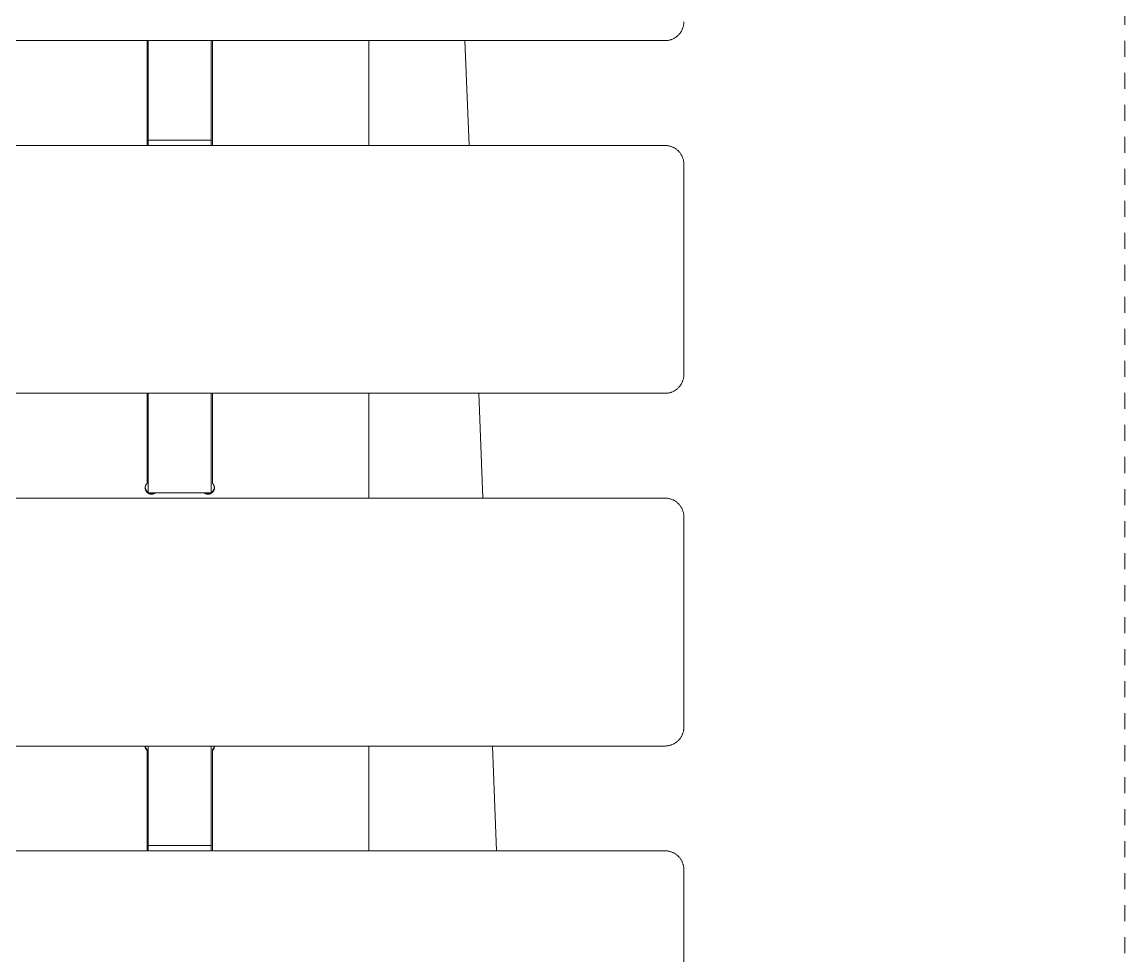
# Model space of a CAD drawing. Header units: inches. Extents: x -12 to 193, y -19 to 105.
# Drawn here: x 64.05 to 70.94, y 44.64 to 50.48 of the extents above; entities that cross this region are included whole.
import ezdxf

# ---------------------------------------------------------------- set-up
doc = ezdxf.new("R2010")
doc.units = ezdxf.units.IN
doc.linetypes.add('HIDDEN', pattern=[1.905, 1.27, -0.635])
doc.layers.add('ZANO_R', color=7, linetype='Continuous', lineweight=0)
doc.layers.add('ZANO_R_przerywana', color=250, linetype='HIDDEN', lineweight=0)

msp = doc.modelspace()

# ---------------------------------------------------------------- linework, layer by layer
at = {"layer": 'ZANO_R'}
for p, q in [((68.17753, 50.44656), (68.17637, 50.44269)), ((68.17855, 50.45046), (68.17753, 50.44656)), ((68.17944, 50.45439), (68.17855, 50.45046)), ((68.18019, 50.45835), (68.17944, 50.45439)), ((68.18081, 50.46234), (68.18019, 50.45835)), ((68.18129, 50.46634), (68.18081, 50.46234)), ((68.18163, 50.47036), (68.18129, 50.46634)), ((68.18184, 50.47439), (68.18163, 50.47036)), ((68.18191, 50.47842), (68.18184, 50.47439)), ((68.12168, 50.37547), (68.11814, 50.37355)), ((68.12516, 50.37751), (68.12168, 50.37547)), ((68.12857, 50.37966), (68.12516, 50.37751)), ((68.13191, 50.38193), (68.12857, 50.37966)), ((68.13516, 50.38431), (68.13191, 50.38193)), ((68.13833, 50.3868), (68.13516, 50.38431)), ((68.14142, 50.3894), (68.13833, 50.3868)), ((68.14441, 50.3921), (68.14142, 50.3894)), ((68.14731, 50.39491), (68.14441, 50.3921)), ((68.15012, 50.39781), (68.14731, 50.39491)), ((68.15282, 50.4008), (68.15012, 50.39781)), ((68.15542, 50.40388), (68.15282, 50.4008)), ((68.15791, 50.40706), (68.15542, 50.40388)), ((68.16029, 50.41031), (68.15791, 50.40706)), ((68.16256, 50.41364), (68.16029, 50.41031)), ((68.16471, 50.41705), (68.16256, 50.41364)), ((68.16675, 50.42053), (68.16471, 50.41705)), ((68.16866, 50.42408), (68.16675, 50.42053)), ((68.17046, 50.4277), (68.16866, 50.42408)), ((68.17213, 50.43137), (68.17046, 50.4277)), ((68.17367, 50.43509), (68.17213, 50.43137)), ((68.17509, 50.43887), (68.17367, 50.43509)), ((68.17637, 50.44269), (68.17509, 50.43887)), ((68.0638, 50.36031), (-2.56608, 50.36031)), ((64.82758, 50.36031), (64.82758, 49.70569)), ((64.83545, 50.25005), (64.83545, 50.36031)), ((65.22915, 50.25005), (65.22915, 50.36031)), ((65.23703, 49.70569), (65.23703, 50.36031)), ((66.2134, 50.36031), (66.2134, 49.70569)), ((66.83956, 49.70569), (66.81404, 50.36031)), ((68.06783, 50.36038), (68.0638, 50.36031)), ((68.07186, 50.36059), (68.06783, 50.36038)), ((68.07588, 50.36093), (68.07186, 50.36059)), ((68.07988, 50.36141), (68.07588, 50.36093)), ((68.08386, 50.36203), (68.07988, 50.36141)), ((68.08783, 50.36278), (68.08386, 50.36203)), ((68.09176, 50.36367), (68.08783, 50.36278)), ((68.09566, 50.36469), (68.09176, 50.36367)), ((68.09953, 50.36585), (68.09566, 50.36469)), ((68.10335, 50.36713), (68.09953, 50.36585)), ((68.10713, 50.36855), (68.10335, 50.36713)), ((68.11085, 50.37009), (68.10713, 50.36855)), ((68.11452, 50.37176), (68.11085, 50.37009)), ((68.11814, 50.37355), (68.11452, 50.37176)), ((64.83545, 50.25005), (64.83545, 50.24506)), ((64.83545, 49.85171), (64.83545, 50.24506)), ((65.22915, 50.24506), (65.22915, 50.25005)), ((65.22915, 49.85171), (65.22915, 50.24506)), ((64.83545, 49.73859), (64.83545, 49.85171)), ((65.22915, 49.73859), (65.22915, 49.85171)), ((-2.56608, 49.70569), (68.0638, 49.70569)), ((65.22915, 49.73859), (64.83545, 49.73859)), ((64.83545, 49.70569), (64.83545, 49.73859)), ((65.22915, 49.70569), (65.22915, 49.73859)), ((68.0638, 49.70569), (68.06783, 49.70562)), ((68.06783, 49.70562), (68.07186, 49.70542)), ((68.07186, 49.70542), (68.07588, 49.70507)), ((68.07588, 49.70507), (68.07988, 49.70459)), ((68.07988, 49.70459), (68.08386, 49.70398)), ((68.08386, 49.70398), (68.08783, 49.70322)), ((68.08783, 49.70322), (68.09176, 49.70234)), ((68.09176, 49.70234), (68.09566, 49.70131)), ((68.09566, 49.70131), (68.09953, 49.70016)), ((68.09953, 49.70016), (68.10335, 49.69887)), ((68.10335, 49.69887), (68.10713, 49.69746)), ((68.10713, 49.69746), (68.11085, 49.69592)), ((68.11085, 49.69592), (68.11452, 49.69425)), ((68.11452, 49.69425), (68.11814, 49.69245)), ((68.11814, 49.69245), (68.12168, 49.69054)), ((68.12168, 49.69054), (68.12516, 49.6885)), ((68.12516, 49.6885), (68.12857, 49.68634)), ((68.12857, 49.68634), (68.13191, 49.68408)), ((68.13191, 49.68408), (68.13516, 49.68169)), ((68.13516, 49.68169), (68.13833, 49.6792)), ((68.13833, 49.6792), (68.14142, 49.6766)), ((68.14142, 49.6766), (68.14441, 49.6739)), ((68.14441, 49.6739), (68.14731, 49.6711)), ((68.14731, 49.6711), (68.15012, 49.6682)), ((68.15012, 49.6682), (68.15282, 49.66521)), ((68.15282, 49.66521), (68.15542, 49.66212)), ((68.15542, 49.66212), (68.15791, 49.65895)), ((68.15791, 49.65895), (68.16029, 49.6557)), ((68.16029, 49.6557), (68.16256, 49.65236)), ((68.16256, 49.65236), (68.16471, 49.64895)), ((68.16471, 49.64895), (68.16675, 49.64547)), ((68.16675, 49.64547), (68.16866, 49.64192)), ((68.16866, 49.64192), (68.17046, 49.63831)), ((68.17046, 49.63831), (68.17213, 49.63464)), ((68.17213, 49.63464), (68.17367, 49.63091)), ((68.17367, 49.63091), (68.17509, 49.62714)), ((68.17509, 49.62714), (68.17637, 49.62331)), ((68.17637, 49.62331), (68.17753, 49.61945)), ((68.17753, 49.61945), (68.17855, 49.61555)), ((68.17855, 49.61555), (68.17944, 49.61161)), ((68.17944, 49.61161), (68.18019, 49.60765)), ((68.18019, 49.60765), (68.18081, 49.60367)), ((68.18081, 49.60367), (68.18129, 49.59966)), ((68.18129, 49.59966), (68.18163, 49.59564)), ((68.18163, 49.59564), (68.18184, 49.59162)), ((68.18184, 49.59162), (68.18191, 49.58758)), ((68.18191, 49.58758), (68.18191, 49.53438)), ((68.18191, 49.53438), (68.18191, 48.27567)), ((68.17637, 48.23994), (68.17509, 48.23611)), ((68.17753, 48.2438), (68.17637, 48.23994)), ((68.17855, 48.2477), (68.17753, 48.2438)), ((68.17944, 48.25164), (68.17855, 48.2477)), ((68.18019, 48.2556), (68.17944, 48.25164)), ((68.18081, 48.25958), (68.18019, 48.2556)), ((68.18129, 48.26359), (68.18081, 48.25958)), ((68.18163, 48.26761), (68.18129, 48.26359)), ((68.18184, 48.27163), (68.18163, 48.26761)), ((68.18191, 48.27567), (68.18184, 48.27163)), ((68.11814, 48.1708), (68.11452, 48.169)), ((68.12168, 48.17271), (68.11814, 48.1708)), ((68.12516, 48.17475), (68.12168, 48.17271)), ((68.12857, 48.1769), (68.12516, 48.17475)), ((68.13191, 48.17917), (68.12857, 48.1769)), ((68.13516, 48.18155), (68.13191, 48.17917)), ((68.13833, 48.18405), (68.13516, 48.18155)), ((68.14142, 48.18664), (68.13833, 48.18405)), ((68.14441, 48.18935), (68.14142, 48.18664)), ((68.14731, 48.19215), (68.14441, 48.18935)), ((68.15012, 48.19505), (68.14731, 48.19215)), ((68.15282, 48.19804), (68.15012, 48.19505)), ((68.15542, 48.20113), (68.15282, 48.19804)), ((68.15791, 48.2043), (68.15542, 48.20113)), ((68.16029, 48.20755), (68.15791, 48.2043)), ((68.16256, 48.21089), (68.16029, 48.20755)), ((68.16471, 48.2143), (68.16256, 48.21089)), ((68.16675, 48.21778), (68.16471, 48.2143)), ((68.16866, 48.22133), (68.16675, 48.21778)), ((68.17046, 48.22494), (68.16866, 48.22133)), ((68.17213, 48.22861), (68.17046, 48.22494)), ((68.17367, 48.23234), (68.17213, 48.22861)), ((68.17509, 48.23611), (68.17367, 48.23234)), ((68.0638, 48.15756), (-2.56608, 48.15756)), ((64.82758, 48.15756), (64.82758, 47.59491)), ((64.83545, 48.04729), (64.83545, 48.15756)), ((65.22915, 48.04729), (65.22915, 48.15756)), ((65.23703, 47.59491), (65.23703, 48.15756)), ((66.2134, 48.15756), (66.2134, 47.50294)), ((66.92542, 47.50294), (66.8999, 48.15756)), ((68.06783, 48.15762), (68.0638, 48.15756)), ((68.07186, 48.15783), (68.06783, 48.15762)), ((68.07588, 48.15817), (68.07186, 48.15783)), ((68.07988, 48.15866), (68.07588, 48.15817)), ((68.08386, 48.15927), (68.07988, 48.15866)), ((68.08783, 48.16003), (68.08386, 48.15927)), ((68.09176, 48.16091), (68.08783, 48.16003)), ((68.09566, 48.16193), (68.09176, 48.16091)), ((68.09953, 48.16309), (68.09566, 48.16193)), ((68.10335, 48.16437), (68.09953, 48.16309)), ((68.10713, 48.16579), (68.10335, 48.16437)), ((68.11085, 48.16733), (68.10713, 48.16579)), ((68.11452, 48.169), (68.11085, 48.16733)), ((64.83545, 48.04729), (64.83545, 48.0423)), ((64.83545, 47.64895), (64.83545, 48.0423)), ((65.22915, 48.0423), (65.22915, 48.04729)), ((65.22915, 47.64895), (65.22915, 48.0423)), ((64.83545, 47.53583), (64.83545, 47.64895)), ((65.22915, 47.53583), (65.22915, 47.64895)), ((64.81607, 47.56806), (64.81606, 47.5667)), ((64.81606, 47.5667), (64.8161, 47.56534)), ((64.81613, 47.56942), (64.81607, 47.56806)), ((64.8161, 47.56534), (64.81619, 47.56398)), ((64.81623, 47.57077), (64.81613, 47.56942)), ((64.81619, 47.57043), (64.81632, 47.56909)), ((64.81619, 47.56398), (64.81632, 47.56262)), ((64.81638, 47.57213), (64.81623, 47.57077)), ((64.81632, 47.56909), (64.81651, 47.56776)), ((64.81632, 47.56262), (64.81649, 47.56128)), ((64.81658, 47.57347), (64.81638, 47.57213)), ((64.81649, 47.56128), (64.81672, 47.55993)), ((64.81651, 47.56776), (64.81673, 47.56644)), ((64.81682, 47.57481), (64.81658, 47.57347)), ((64.81672, 47.55993), (64.81699, 47.5586)), ((64.81673, 47.56644), (64.817, 47.56513)), ((64.81711, 47.57614), (64.81682, 47.57481)), ((64.81699, 47.5586), (64.81731, 47.55728)), ((64.817, 47.56513), (64.81732, 47.56383)), ((64.81745, 47.57746), (64.81711, 47.57614)), ((64.81731, 47.55728), (64.81767, 47.55597)), ((64.81732, 47.56383), (64.81768, 47.56253)), ((64.81783, 47.57877), (64.81745, 47.57746)), ((64.81767, 47.55597), (64.81808, 47.55467)), ((64.81768, 47.56253), (64.81809, 47.56126)), ((64.81826, 47.58006), (64.81783, 47.57877)), ((64.81808, 47.55467), (64.81853, 47.55338)), ((64.81809, 47.56126), (64.81853, 47.55999)), ((64.81873, 47.58133), (64.81826, 47.58006)), ((64.81853, 47.55999), (64.81903, 47.55874)), ((64.81853, 47.55338), (64.81902, 47.55212)), ((64.81924, 47.58259), (64.81873, 47.58133)), ((64.81902, 47.55212), (64.81956, 47.55087)), ((64.81903, 47.55874), (64.81956, 47.55751)), ((64.8198, 47.58383), (64.81924, 47.58259)), ((64.81956, 47.55751), (64.82013, 47.5563)), ((64.81956, 47.55087), (64.82015, 47.54964)), ((64.8204, 47.58506), (64.8198, 47.58383)), ((64.82013, 47.5563), (64.82075, 47.55511)), ((64.82015, 47.54964), (64.82077, 47.54843)), ((64.82104, 47.58626), (64.8204, 47.58506)), ((64.82075, 47.55511), (64.8214, 47.55394)), ((64.82172, 47.58743), (64.82104, 47.58626)), ((64.8214, 47.55394), (64.8221, 47.55279)), ((64.82245, 47.58859), (64.82172, 47.58743)), ((64.8221, 47.55279), (64.82283, 47.55167)), ((64.82321, 47.58971), (64.82245, 47.58859)), ((64.82283, 47.55167), (64.82361, 47.55057)), ((64.82401, 47.59081), (64.82321, 47.58971)), ((64.82361, 47.55057), (64.82441, 47.54951)), ((64.82485, 47.59188), (64.82401, 47.59081)), ((64.82441, 47.54951), (64.82526, 47.54846)), ((64.82572, 47.59293), (64.82485, 47.59188)), ((64.82663, 47.59394), (64.82572, 47.59293)), ((64.82758, 47.59491), (64.82663, 47.59394)), ((65.23797, 47.59394), (65.23703, 47.59491)), ((65.23888, 47.59293), (65.23797, 47.59394)), ((65.23976, 47.59188), (65.23888, 47.59293)), ((65.23935, 47.54846), (65.24019, 47.54951)), ((65.2406, 47.59081), (65.23976, 47.59188)), ((65.24019, 47.54951), (65.241, 47.55057)), ((65.2414, 47.58971), (65.2406, 47.59081)), ((65.241, 47.55057), (65.24177, 47.55167)), ((65.24216, 47.58859), (65.2414, 47.58971)), ((65.24177, 47.55167), (65.2425, 47.55279)), ((65.24288, 47.58743), (65.24216, 47.58859)), ((65.2425, 47.55279), (65.2432, 47.55394)), ((65.24357, 47.58626), (65.24288, 47.58743)), ((65.2432, 47.55394), (65.24386, 47.55511)), ((65.24421, 47.58506), (65.24357, 47.58626)), ((65.24383, 47.54843), (65.24446, 47.54964)), ((65.24386, 47.55511), (65.24447, 47.5563)), ((65.24481, 47.58383), (65.24421, 47.58506)), ((65.24446, 47.54964), (65.24504, 47.55087)), ((65.24447, 47.5563), (65.24505, 47.55751)), ((65.24536, 47.58259), (65.24481, 47.58383)), ((65.24504, 47.55087), (65.24558, 47.55212)), ((65.24505, 47.55751), (65.24558, 47.55874)), ((65.24588, 47.58133), (65.24536, 47.58259)), ((65.24558, 47.55874), (65.24607, 47.55999)), ((65.24558, 47.55212), (65.24608, 47.55338)), ((65.24635, 47.58006), (65.24588, 47.58133)), ((65.24607, 47.55999), (65.24652, 47.56126)), ((65.24608, 47.55338), (65.24653, 47.55467)), ((65.24677, 47.57877), (65.24635, 47.58006)), ((65.24652, 47.56126), (65.24692, 47.56253)), ((65.24653, 47.55467), (65.24694, 47.55597)), ((65.24716, 47.57746), (65.24677, 47.57877)), ((65.24692, 47.56253), (65.24728, 47.56383)), ((65.24694, 47.55597), (65.2473, 47.55728)), ((65.24749, 47.57614), (65.24716, 47.57746)), ((65.24728, 47.56383), (65.2476, 47.56513)), ((65.2473, 47.55728), (65.24761, 47.5586)), ((65.24778, 47.57481), (65.24749, 47.57614)), ((65.2476, 47.56513), (65.24787, 47.56644)), ((65.24761, 47.5586), (65.24789, 47.55993)), ((65.24802, 47.57347), (65.24778, 47.57481)), ((65.24787, 47.56644), (65.2481, 47.56776)), ((65.24789, 47.55993), (65.24811, 47.56128)), ((65.24822, 47.57213), (65.24802, 47.57347)), ((65.2481, 47.56776), (65.24828, 47.56909)), ((65.24811, 47.56128), (65.24829, 47.56262)), ((65.24837, 47.57077), (65.24822, 47.57213)), ((65.24828, 47.56909), (65.24842, 47.57043)), ((65.24829, 47.56262), (65.24842, 47.56398)), ((65.24847, 47.56942), (65.24837, 47.57077)), ((65.24842, 47.56398), (65.2485, 47.56534)), ((65.24853, 47.56806), (65.24847, 47.56942)), ((65.2485, 47.56534), (65.24854, 47.5667)), ((65.24854, 47.5667), (65.24853, 47.56806)), ((-2.56608, 47.50294), (68.0638, 47.50294)), ((64.82077, 47.54843), (64.82144, 47.54724)), ((64.82144, 47.54724), (64.82214, 47.54608)), ((64.82214, 47.54608), (64.82289, 47.54494)), ((64.82289, 47.54494), (64.82368, 47.54383)), ((64.82368, 47.54383), (64.8245, 47.54275)), ((64.8245, 47.54275), (64.82536, 47.5417)), ((64.82526, 47.54846), (64.82614, 47.54745)), ((64.82536, 47.5417), (64.82626, 47.54067)), ((64.82614, 47.54745), (64.82705, 47.54647)), ((64.82626, 47.54067), (64.82719, 47.53968)), ((64.82705, 47.54647), (64.828, 47.54552)), ((64.82719, 47.53968), (64.82815, 47.53872)), ((64.828, 47.54552), (64.82898, 47.5446)), ((64.82815, 47.53872), (64.82915, 47.5378)), ((64.82898, 47.5446), (64.82999, 47.54372)), ((64.82915, 47.5378), (64.83018, 47.5369)), ((64.82999, 47.54372), (64.83103, 47.54287)), ((64.83018, 47.5369), (64.83124, 47.53605)), ((64.83103, 47.54287), (64.83209, 47.54206)), ((64.83124, 47.53605), (64.83233, 47.53523)), ((64.83209, 47.54206), (64.83319, 47.54129)), ((64.83233, 47.53523), (64.83344, 47.53445)), ((64.83319, 47.54129), (64.83431, 47.54055)), ((64.83344, 47.53445), (64.83458, 47.53371)), ((64.83431, 47.54055), (64.83545, 47.53985)), ((64.83458, 47.53371), (64.83575, 47.53301)), ((65.22915, 47.53583), (64.83545, 47.53583)), ((64.83575, 47.53301), (64.83694, 47.53235)), ((64.83694, 47.53235), (64.83815, 47.53174)), ((64.83815, 47.53174), (64.83938, 47.53116)), ((64.83938, 47.53116), (64.84064, 47.53063)), ((64.84064, 47.53063), (64.84191, 47.53014)), ((64.84191, 47.53014), (64.84319, 47.52969)), ((64.84319, 47.52969), (64.84449, 47.52929)), ((64.84449, 47.52929), (64.84581, 47.52894)), ((64.84495, 47.53583), (64.84623, 47.5355)), ((64.84581, 47.52894), (64.84713, 47.52863)), ((64.84623, 47.5355), (64.84753, 47.53521)), ((64.84713, 47.52863), (64.84847, 47.52837)), ((64.84753, 47.53521), (64.84883, 47.53497)), ((64.84847, 47.52837), (64.84981, 47.52815)), ((64.84883, 47.53497), (64.85014, 47.53477)), ((64.84981, 47.52815), (64.85116, 47.52798)), ((64.85014, 47.53477), (64.85145, 47.53462)), ((64.85116, 47.52798), (64.85251, 47.52786)), ((64.85145, 47.53462), (64.85277, 47.5345)), ((64.85251, 47.52786), (64.85387, 47.52778)), ((64.85277, 47.5345), (64.85409, 47.53444)), ((64.85387, 47.52778), (64.85523, 47.52775)), ((64.85409, 47.53444), (64.85542, 47.53442)), ((64.85523, 47.52775), (64.85659, 47.52777)), ((64.85542, 47.53442), (64.85674, 47.53444)), ((64.85659, 47.52777), (64.85795, 47.52783)), ((64.85674, 47.53444), (64.85806, 47.5345)), ((64.85795, 47.52783), (64.85931, 47.52794)), ((64.85806, 47.5345), (64.85938, 47.53462)), ((64.85931, 47.52794), (64.86066, 47.5281)), ((64.85938, 47.53462), (64.8607, 47.53477)), ((64.86066, 47.5281), (64.862, 47.52831)), ((64.8607, 47.53477), (64.86201, 47.53497)), ((64.862, 47.52831), (64.86334, 47.52856)), ((64.86201, 47.53497), (64.86331, 47.53521)), ((64.86331, 47.53521), (64.8646, 47.5355)), ((64.86334, 47.52856), (64.86467, 47.52885)), ((64.8646, 47.5355), (64.86588, 47.53583)), ((64.86467, 47.52885), (64.86599, 47.5292)), ((64.86599, 47.5292), (64.86729, 47.52958)), ((64.86729, 47.52958), (64.86858, 47.53002)), ((64.86858, 47.53002), (64.86985, 47.5305)), ((64.86985, 47.5305), (64.87111, 47.53102)), ((64.87111, 47.53102), (64.87235, 47.53158)), ((64.87235, 47.53158), (64.87357, 47.53219)), ((64.87357, 47.53219), (64.87476, 47.53284)), ((64.87476, 47.53284), (64.87594, 47.53353)), ((64.87594, 47.53353), (64.87708, 47.53426)), ((64.87708, 47.53426), (64.87821, 47.53502)), ((64.87821, 47.53502), (64.8793, 47.53583)), ((65.1853, 47.53583), (65.1864, 47.53502)), ((65.1864, 47.53502), (65.18752, 47.53426)), ((65.18752, 47.53426), (65.18867, 47.53353)), ((65.18867, 47.53353), (65.18984, 47.53284)), ((65.18984, 47.53284), (65.19104, 47.53219)), ((65.19104, 47.53219), (65.19226, 47.53158)), ((65.19226, 47.53158), (65.19349, 47.53102)), ((65.19349, 47.53102), (65.19475, 47.5305)), ((65.19475, 47.5305), (65.19603, 47.53002)), ((65.19603, 47.53002), (65.19732, 47.52958)), ((65.19732, 47.52958), (65.19862, 47.5292)), ((65.19862, 47.5292), (65.19994, 47.52885)), ((65.19872, 47.53583), (65.2, 47.5355)), ((65.19994, 47.52885), (65.20126, 47.52856)), ((65.2, 47.5355), (65.2013, 47.53521)), ((65.20126, 47.52856), (65.2026, 47.52831)), ((65.2013, 47.53521), (65.2026, 47.53497)), ((65.2026, 47.53497), (65.20391, 47.53477)), ((65.2026, 47.52831), (65.20395, 47.5281)), ((65.20391, 47.53477), (65.20522, 47.53462)), ((65.20395, 47.5281), (65.2053, 47.52794)), ((65.20522, 47.53462), (65.20654, 47.5345)), ((65.2053, 47.52794), (65.20665, 47.52783)), ((65.20654, 47.5345), (65.20786, 47.53444)), ((65.20665, 47.52783), (65.20801, 47.52777)), ((65.20786, 47.53444), (65.20919, 47.53442)), ((65.20801, 47.52777), (65.20937, 47.52775)), ((65.20919, 47.53442), (65.21051, 47.53444)), ((65.20937, 47.52775), (65.21073, 47.52778)), ((65.21051, 47.53444), (65.21183, 47.5345)), ((65.21073, 47.52778), (65.21209, 47.52786)), ((65.21183, 47.5345), (65.21315, 47.53462)), ((65.21209, 47.52786), (65.21345, 47.52798)), ((65.21315, 47.53462), (65.21447, 47.53477)), ((65.21345, 47.52798), (65.2148, 47.52815)), ((65.21447, 47.53477), (65.21578, 47.53497)), ((65.2148, 47.52815), (65.21614, 47.52837)), ((65.21578, 47.53497), (65.21708, 47.53521)), ((65.21614, 47.52837), (65.21747, 47.52863)), ((65.21708, 47.53521), (65.21837, 47.5355)), ((65.21747, 47.52863), (65.2188, 47.52894)), ((65.21837, 47.5355), (65.21965, 47.53583)), ((65.2188, 47.52894), (65.22011, 47.52929)), ((65.22011, 47.52929), (65.22141, 47.52969)), ((65.22141, 47.52969), (65.2227, 47.53014)), ((65.2227, 47.53014), (65.22397, 47.53063)), ((65.22397, 47.53063), (65.22522, 47.53116)), ((65.22522, 47.53116), (65.22645, 47.53174)), ((65.22645, 47.53174), (65.22767, 47.53235)), ((65.22767, 47.53235), (65.22886, 47.53301)), ((65.22886, 47.53301), (65.23002, 47.53371)), ((65.22915, 47.53985), (65.2303, 47.54055)), ((65.23002, 47.53371), (65.23116, 47.53445)), ((65.2303, 47.54055), (65.23142, 47.54129)), ((65.23116, 47.53445), (65.23228, 47.53523)), ((65.23142, 47.54129), (65.23251, 47.54206)), ((65.23228, 47.53523), (65.23337, 47.53605)), ((65.23251, 47.54206), (65.23358, 47.54287)), ((65.23337, 47.53605), (65.23443, 47.5369)), ((65.23358, 47.54287), (65.23462, 47.54372)), ((65.23443, 47.5369), (65.23546, 47.5378)), ((65.23462, 47.54372), (65.23563, 47.5446)), ((65.23546, 47.5378), (65.23645, 47.53872)), ((65.23563, 47.5446), (65.2366, 47.54552)), ((65.23645, 47.53872), (65.23742, 47.53968)), ((65.2366, 47.54552), (65.23755, 47.54647)), ((65.23742, 47.53968), (65.23835, 47.54067)), ((65.23755, 47.54647), (65.23847, 47.54745)), ((65.23835, 47.54067), (65.23924, 47.5417)), ((65.23847, 47.54745), (65.23935, 47.54846)), ((65.23924, 47.5417), (65.2401, 47.54275)), ((65.2401, 47.54275), (65.24093, 47.54383)), ((65.24093, 47.54383), (65.24171, 47.54494)), ((65.24171, 47.54494), (65.24246, 47.54608)), ((65.24246, 47.54608), (65.24317, 47.54724)), ((65.24317, 47.54724), (65.24383, 47.54843)), ((68.0638, 47.50294), (68.06783, 47.50287)), ((68.06783, 47.50287), (68.07186, 47.50266)), ((68.07186, 47.50266), (68.07588, 47.50232)), ((68.07588, 47.50232), (68.07988, 47.50184)), ((68.07988, 47.50184), (68.08386, 47.50122)), ((68.08386, 47.50122), (68.08783, 47.50047)), ((68.08783, 47.50047), (68.09176, 47.49958)), ((68.09176, 47.49958), (68.09566, 47.49856)), ((68.09566, 47.49856), (68.09953, 47.4974)), ((68.09953, 47.4974), (68.10335, 47.49612)), ((68.10335, 47.49612), (68.10713, 47.4947)), ((68.10713, 47.4947), (68.11085, 47.49316)), ((68.11085, 47.49316), (68.11452, 47.49149)), ((68.11452, 47.49149), (68.11814, 47.48969)), ((68.11814, 47.48969), (68.12168, 47.48778)), ((68.12168, 47.48778), (68.12516, 47.48574)), ((68.12516, 47.48574), (68.12857, 47.48359)), ((68.12857, 47.48359), (68.13191, 47.48132)), ((68.13191, 47.48132), (68.13516, 47.47894)), ((68.13516, 47.47894), (68.13833, 47.47645)), ((68.13833, 47.47645), (68.14142, 47.47385)), ((68.14142, 47.47385), (68.14441, 47.47115)), ((68.14441, 47.47115), (68.14731, 47.46834)), ((68.14731, 47.46834), (68.15012, 47.46544)), ((68.15012, 47.46544), (68.15282, 47.46245)), ((68.15282, 47.46245), (68.15542, 47.45936)), ((68.15542, 47.45936), (68.15791, 47.45619)), ((68.15791, 47.45619), (68.16029, 47.45294)), ((68.16029, 47.45294), (68.16256, 47.4496)), ((68.16256, 47.4496), (68.16471, 47.44619)), ((68.16471, 47.44619), (68.16675, 47.44271)), ((68.16675, 47.44271), (68.16866, 47.43917)), ((68.16866, 47.43917), (68.17046, 47.43555)), ((68.17046, 47.43555), (68.17213, 47.43188)), ((68.17213, 47.43188), (68.17367, 47.42816)), ((68.17367, 47.42816), (68.17509, 47.42438)), ((68.17509, 47.42438), (68.17637, 47.42056)), ((68.17637, 47.42056), (68.17753, 47.41669)), ((68.17753, 47.41669), (68.17855, 47.41279)), ((68.17855, 47.41279), (68.17944, 47.40886)), ((68.17944, 47.40886), (68.18019, 47.40489)), ((68.18019, 47.40489), (68.18081, 47.40091)), ((68.18081, 47.40091), (68.18129, 47.39691)), ((68.18129, 47.39691), (68.18163, 47.39289)), ((68.18163, 47.39289), (68.18184, 47.38886)), ((68.18184, 47.38886), (68.18191, 47.38483)), ((68.18191, 47.38483), (68.18191, 47.33163)), ((68.18191, 47.33163), (68.18191, 46.07291)), ((68.17509, 46.03336), (68.17367, 46.02958)), ((68.17637, 46.03718), (68.17509, 46.03336)), ((68.17753, 46.04104), (68.17637, 46.03718)), ((68.17855, 46.04494), (68.17753, 46.04104)), ((68.17944, 46.04888), (68.17855, 46.04494)), ((68.18019, 46.05284), (68.17944, 46.04888)), ((68.18081, 46.05683), (68.18019, 46.05284)), ((68.18129, 46.06083), (68.18081, 46.05683)), ((68.18163, 46.06485), (68.18129, 46.06083)), ((68.18184, 46.06888), (68.18163, 46.06485)), ((68.18191, 46.07291), (68.18184, 46.06888)), ((68.11085, 45.96458), (68.10713, 45.96303)), ((68.11452, 45.96625), (68.11085, 45.96458)), ((68.11814, 45.96804), (68.11452, 45.96625)), ((68.12168, 45.96996), (68.11814, 45.96804)), ((68.12516, 45.97199), (68.12168, 45.96996)), ((68.12857, 45.97415), (68.12516, 45.97199)), ((68.13191, 45.97642), (68.12857, 45.97415)), ((68.13516, 45.9788), (68.13191, 45.97642)), ((68.13833, 45.98129), (68.13516, 45.9788)), ((68.14142, 45.98389), (68.13833, 45.98129)), ((68.14441, 45.98659), (68.14142, 45.98389)), ((68.14731, 45.98939), (68.14441, 45.98659)), ((68.15012, 45.99229), (68.14731, 45.98939)), ((68.15282, 45.99529), (68.15012, 45.99229)), ((68.15542, 45.99837), (68.15282, 45.99529)), ((68.15791, 46.00154), (68.15542, 45.99837)), ((68.16029, 46.0048), (68.15791, 46.00154)), ((68.16256, 46.00813), (68.16029, 46.0048)), ((68.16471, 46.01154), (68.16256, 46.00813)), ((68.16675, 46.01502), (68.16471, 46.01154)), ((68.16866, 46.01857), (68.16675, 46.01502)), ((68.17046, 46.02218), (68.16866, 46.01857)), ((68.17213, 46.02585), (68.17046, 46.02218)), ((68.17367, 46.02958), (68.17213, 46.02585)), ((68.0638, 45.9548), (-2.56608, 45.9548)), ((64.81605, 45.95366), (64.81606, 45.955)), ((64.81608, 45.95232), (64.81605, 45.95366)), ((64.81615, 45.95099), (64.81608, 45.95232)), ((64.81627, 45.94966), (64.81615, 45.95099)), ((64.81643, 45.94833), (64.81627, 45.94966)), ((64.81664, 45.94701), (64.81643, 45.94833)), ((64.81646, 45.9548), (64.81667, 45.95349)), ((64.81689, 45.9457), (64.81664, 45.94701)), ((64.81667, 45.95349), (64.81693, 45.95219)), ((64.81719, 45.94439), (64.81689, 45.9457)), ((64.81693, 45.95219), (64.81723, 45.95089)), ((64.81753, 45.9431), (64.81719, 45.94439)), ((64.81723, 45.95089), (64.81757, 45.94961)), ((64.81792, 45.94182), (64.81753, 45.9431)), ((64.81757, 45.94961), (64.81796, 45.94834)), ((64.81835, 45.94056), (64.81792, 45.94182)), ((64.81796, 45.94834), (64.81839, 45.94709)), ((64.81882, 45.9393), (64.81835, 45.94056)), ((64.81839, 45.94709), (64.81886, 45.94585)), ((64.81934, 45.93807), (64.81882, 45.9393)), ((64.81886, 45.94585), (64.81938, 45.94462)), ((64.81989, 45.93686), (64.81934, 45.93807)), ((64.81938, 45.94462), (64.81993, 45.94342)), ((64.82049, 45.93566), (64.81989, 45.93686)), ((64.81993, 45.94342), (64.82053, 45.94223)), ((64.82113, 45.93448), (64.82049, 45.93566)), ((64.82053, 45.94223), (64.82116, 45.94107)), ((64.8218, 45.93333), (64.82113, 45.93448)), ((64.82116, 45.94107), (64.82184, 45.93992)), ((64.82252, 45.9322), (64.8218, 45.93333)), ((64.82184, 45.93992), (64.82255, 45.9388)), ((64.82327, 45.9311), (64.82252, 45.9322)), ((64.82255, 45.9388), (64.8233, 45.93771)), ((64.82406, 45.93002), (64.82327, 45.9311)), ((64.8233, 45.93771), (64.82409, 45.93664)), ((64.82489, 45.92897), (64.82406, 45.93002)), ((64.82409, 45.93664), (64.82491, 45.9356)), ((64.82575, 45.92795), (64.82489, 45.92897)), ((64.82491, 45.9356), (64.82576, 45.93458)), ((64.82665, 45.92696), (64.82575, 45.92795)), ((64.82576, 45.93458), (64.82666, 45.9336)), ((64.82758, 45.926), (64.82665, 45.92696)), ((64.82666, 45.9336), (64.82758, 45.93265)), ((64.82758, 45.93265), (64.82758, 45.926)), ((64.82758, 45.926), (64.82758, 45.30018)), ((64.83545, 45.84453), (64.83545, 45.9548)), ((65.22915, 45.84453), (65.22915, 45.9548)), ((65.23703, 45.93265), (65.23795, 45.9336)), ((65.23703, 45.93265), (65.23703, 45.926)), ((65.23703, 45.926), (65.23796, 45.92696)), ((65.23703, 45.30018), (65.23703, 45.926)), ((65.23795, 45.9336), (65.23884, 45.93458)), ((65.23796, 45.92696), (65.23885, 45.92795)), ((65.23884, 45.93458), (65.2397, 45.9356)), ((65.23885, 45.92795), (65.23971, 45.92897)), ((65.2397, 45.9356), (65.24052, 45.93664)), ((65.23971, 45.92897), (65.24054, 45.93002)), ((65.24052, 45.93664), (65.2413, 45.93771)), ((65.24054, 45.93002), (65.24133, 45.9311)), ((65.2413, 45.93771), (65.24205, 45.9388)), ((65.24133, 45.9311), (65.24209, 45.9322)), ((65.24205, 45.9388), (65.24277, 45.93992)), ((65.24209, 45.9322), (65.2428, 45.93333)), ((65.24277, 45.93992), (65.24344, 45.94107)), ((65.2428, 45.93333), (65.24348, 45.93448)), ((65.24344, 45.94107), (65.24408, 45.94223)), ((65.24348, 45.93448), (65.24412, 45.93566)), ((65.24408, 45.94223), (65.24467, 45.94342)), ((65.24412, 45.93566), (65.24471, 45.93686)), ((65.24467, 45.94342), (65.24523, 45.94462)), ((65.24471, 45.93686), (65.24527, 45.93807)), ((65.24523, 45.94462), (65.24574, 45.94585)), ((65.24527, 45.93807), (65.24578, 45.9393)), ((65.24574, 45.94585), (65.24621, 45.94709)), ((65.24578, 45.9393), (65.24626, 45.94056)), ((65.24621, 45.94709), (65.24664, 45.94834)), ((65.24626, 45.94056), (65.24668, 45.94182)), ((65.24664, 45.94834), (65.24703, 45.94961)), ((65.24668, 45.94182), (65.24707, 45.9431)), ((65.24703, 45.94961), (65.24738, 45.95089)), ((65.24707, 45.9431), (65.24741, 45.94439)), ((65.24738, 45.95089), (65.24768, 45.95219)), ((65.24741, 45.94439), (65.24771, 45.9457)), ((65.24768, 45.95219), (65.24793, 45.95349)), ((65.24771, 45.9457), (65.24796, 45.94701)), ((65.24793, 45.95349), (65.24815, 45.9548)), ((65.24796, 45.94701), (65.24817, 45.94833)), ((65.24817, 45.94833), (65.24834, 45.94966)), ((65.24834, 45.94966), (65.24846, 45.95099)), ((65.24846, 45.95099), (65.24853, 45.95232)), ((65.24853, 45.95232), (65.24856, 45.95366)), ((65.24856, 45.95366), (65.24854, 45.955)), ((66.2134, 45.9548), (66.2134, 45.30018)), ((67.01129, 45.30018), (66.98577, 45.9548)), ((68.06783, 45.95487), (68.0638, 45.9548)), ((68.07186, 45.95507), (68.06783, 45.95487)), ((68.07588, 45.95542), (68.07186, 45.95507)), ((68.07988, 45.9559), (68.07588, 45.95542)), ((68.08386, 45.95652), (68.07988, 45.9559)), ((68.08783, 45.95727), (68.08386, 45.95652)), ((68.09176, 45.95816), (68.08783, 45.95727)), ((68.09566, 45.95918), (68.09176, 45.95816)), ((68.09953, 45.96033), (68.09566, 45.95918)), ((68.10335, 45.96162), (68.09953, 45.96033)), ((68.10713, 45.96303), (68.10335, 45.96162)), ((64.83545, 45.84453), (64.83545, 45.83955)), ((64.83545, 45.4462), (64.83545, 45.83955)), ((65.22915, 45.83955), (65.22915, 45.84453)), ((65.22915, 45.4462), (65.22915, 45.83955)), ((64.83545, 45.33307), (64.83545, 45.4462)), ((65.22915, 45.33307), (65.22915, 45.4462)), ((-2.56608, 45.30018), (68.0638, 45.30018)), ((65.22915, 45.33307), (64.83545, 45.33307)), ((64.83545, 45.30018), (64.83545, 45.33307)), ((65.22915, 45.30018), (65.22915, 45.33307)), ((68.0638, 45.30018), (68.06783, 45.30011)), ((68.06783, 45.30011), (68.07186, 45.2999)), ((68.07186, 45.2999), (68.07588, 45.29956)), ((68.07588, 45.29956), (68.07988, 45.29908)), ((68.07988, 45.29908), (68.08386, 45.29846)), ((68.08386, 45.29846), (68.08783, 45.29771)), ((68.08783, 45.29771), (68.09176, 45.29682)), ((68.09176, 45.29682), (68.09566, 45.2958)), ((68.09566, 45.2958), (68.09953, 45.29465)), ((68.09953, 45.29465), (68.10335, 45.29336)), ((68.10335, 45.29336), (68.10713, 45.29195)), ((68.10713, 45.29195), (68.11085, 45.2904)), ((68.11085, 45.2904), (68.11452, 45.28873)), ((68.11452, 45.28873), (68.11814, 45.28694)), ((68.11814, 45.28694), (68.12168, 45.28502)), ((68.12168, 45.28502), (68.12516, 45.28299)), ((68.12516, 45.28299), (68.12857, 45.28083)), ((68.12857, 45.28083), (68.13191, 45.27856)), ((68.13191, 45.27856), (68.13516, 45.27618)), ((68.13516, 45.27618), (68.13833, 45.27369)), ((68.13833, 45.27369), (68.14142, 45.27109)), ((68.14142, 45.27109), (68.14441, 45.26839)), ((68.14441, 45.26839), (68.14731, 45.26559)), ((68.14731, 45.26559), (68.15012, 45.26269)), ((68.15012, 45.26269), (68.15282, 45.25969)), ((68.15282, 45.25969), (68.15542, 45.25661)), ((68.15542, 45.25661), (68.15791, 45.25344)), ((68.15791, 45.25344), (68.16029, 45.25018)), ((68.16029, 45.25018), (68.16256, 45.24685)), ((68.16256, 45.24685), (68.16471, 45.24344)), ((68.16471, 45.24344), (68.16675, 45.23996)), ((68.16675, 45.23996), (68.16866, 45.23641)), ((68.16866, 45.23641), (68.17046, 45.2328)), ((68.17046, 45.2328), (68.17213, 45.22913)), ((68.17213, 45.22913), (68.17367, 45.2254)), ((68.17367, 45.2254), (68.17509, 45.22162)), ((68.17509, 45.22162), (68.17637, 45.2178)), ((68.17637, 45.2178), (68.17753, 45.21394)), ((68.17753, 45.21394), (68.17855, 45.21003)), ((68.17855, 45.21003), (68.17944, 45.2061)), ((68.17944, 45.2061), (68.18019, 45.20214)), ((68.18019, 45.20214), (68.18081, 45.19815)), ((68.18081, 45.19815), (68.18129, 45.19415)), ((68.18129, 45.19415), (68.18163, 45.19013)), ((68.18163, 45.19013), (68.18184, 45.1861)), ((68.18184, 45.1861), (68.18191, 45.18207)), ((68.18191, 45.18207), (68.18191, 45.12887)), ((68.18191, 45.12887), (68.18191, 43.87015))]:
    msp.add_line(p, q, dxfattribs=at)
at = {"layer": 'ZANO_R_przerywana', "ltscale": 0.05}
msp.add_line((70.93781, 54.55993), (70.93781, 37.23711), dxfattribs=at)

doc.saveas('drawing.dxf')
